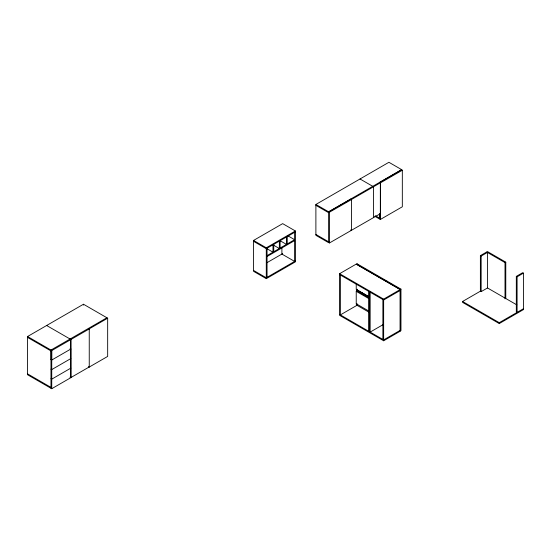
<?xml version="1.0" encoding="UTF-8"?>
<svg xmlns="http://www.w3.org/2000/svg" width="551" height="551" viewBox="0 0 551 551"><rect width="100%" height="100%" fill="white"/><g stroke="black" fill="none" stroke-linecap="round" stroke-linejoin="round"><path stroke-width="0.83" d="M70.067 348.583L70.831 349.024L70.831 377.683L51.739 388.71L27.55 374.742L27.55 336.523L83.477 304.235L107.665 318.202L107.665 356.421L89.248 367.056L88.484 366.615M106.901 317.762L50.974 350.05L50.974 388.269M88.484 328.396L89.248 328.837L107.665 318.202M27.55 336.523L51.822 350.539L70.748 339.616L70.748 348.969M46.642 325.503L70.921 339.512L89.166 328.981L88.401 328.541M253.55 240.443L282.663 223.637L295.391 230.986L295.391 261.856L266.285 278.661L253.55 271.312L253.55 240.443L266.285 247.792L295.391 230.986M401.645 169.639L328.616 211.804L328.616 242.674L315.888 235.325L315.888 204.455L388.916 162.29L401.645 169.639L401.645 170.521M50.974 359.603L51.739 360.044L70.831 349.024M70.831 358.577L51.739 369.597L50.974 369.156M328.699 211.853L350.601 199.207L351.359 199.648L328.616 212.686L315.888 205.337M379.749 182.381L401.562 169.784L402.326 170.231L402.326 206.783L380.514 219.374L379.749 218.933L379.749 213.829M295.391 231.868L266.285 248.673L253.55 241.324M350.684 199.063L351.448 199.503L380.342 182.822L380.342 213.692L329.464 242.963L328.699 242.523M379.577 182.381L380.514 182.822L402.326 170.231M70.831 368.13L51.739 379.157L50.974 378.716M267.049 255.623L294.627 239.692L287.553 235.614M267.049 256.504L294.627 240.58M266.65 262.868L282.663 253.625M70.156 377.098L70.921 377.538L89.166 367M295.391 260.974L266.285 277.78L253.55 270.431M329.381 241.352L328.616 241.793L315.888 234.437M339.602 273.695L356.235 264.094L400.281 289.523L400.281 331.172L383.648 340.773L339.602 315.344L339.602 273.695L383.648 299.124L400.963 289.13L400.963 330.586L400.198 331.027L400.198 289.571L386.196 281.485L386.96 281.044L400.963 289.13M368.881 311.081L356.235 303.78L356.235 291.334L357 290.894L368.901 297.767M400.281 290.405L383.648 300.006L339.602 274.577M480.382 255.623L486.747 251.945L487.511 252.392L487.511 287.959L481.147 291.637L480.382 291.197L480.382 255.623L481.147 256.063L487.511 252.392M383.172 324.587L370.155 332.101L370.155 292.216M505.012 262.593L505.777 262.152L505.777 298.408L505.012 298.849L505.012 262.593L486.829 252.096L487.594 251.655L505.777 262.152M400.281 330.29L383.648 339.891L339.602 314.463M523.45 273.138L517.086 276.816L517.086 312.389L516.321 311.949L516.321 276.375L522.685 272.697L523.45 273.138L523.45 309.593L499.261 323.561L462.558 302.368L462.558 301.487L480.878 290.907M462.558 301.487L499.261 322.679L523.45 308.712M372.834 186.272L373.599 186.713L373.509 217.631M360.017 178.972L373.509 186.761M516.321 276.375L517.086 276.816M375.424 215.751L379.667 218.196M374.714 216.219L379.667 219.078L379.667 213.933M487.477 287.946L516.845 304.896M315.888 204.455L329.464 212.293L329.464 242.963M350.684 229.932L351.448 230.373L351.448 199.503M279.405 240.319L286.479 244.396L286.479 237.013M368.881 296.672L356.235 289.378L356.235 283.662M356.979 289.95L368.894 296.831M357.062 290.15L368.95 297.01M356.235 291.334L368.881 298.635M273.695 245.25L279.35 248.515L279.35 241.124M266.622 248.515L272.986 252.193L272.986 244.802M356.235 304.861L368.715 312.066M69.984 339.175L70.748 339.616M27.55 337.412L50.974 350.932M70.067 377.242L70.831 377.683M27.55 373.86L50.974 387.387M499.261 322.679L499.261 323.561M481.147 256.063L481.147 291.637M383.648 299.124L383.648 340.773M382.883 299.565L382.883 339.45M380.514 182.822L380.514 219.374M369.39 291.775L369.39 331.661M368.626 291.334L368.626 331.22M357 289.179L357 290.873M357 303.601L357 305.302L340.366 314.903L340.366 275.018M294.627 232.308L294.627 261.415L281.898 254.066L281.898 247.213M287.243 236.572L287.243 243.955M280.115 240.684L280.115 248.074M273.751 244.362L273.751 251.752M267.049 248.232L267.049 277.339M266.285 247.792L266.285 278.661M89.248 328.837L89.248 367.056M83.477 304.235L83.477 305.116M70.921 339.512L70.921 377.538M70.067 339.023L70.067 339.905M51.822 350.539L51.822 359.899L51.057 359.459L51.057 350.099M51.739 360.044L51.739 388.71M357.089 263.798L356.325 264.239L386.024 281.389L386.788 280.948L357.089 263.798"/></g></svg>
